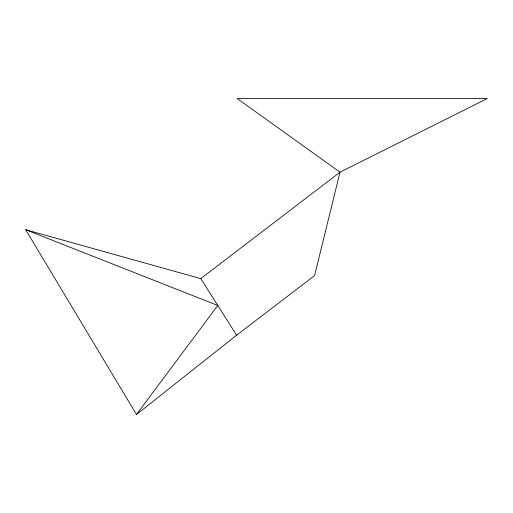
<?xml version="1.0" encoding="UTF-8"?>
<svg xmlns="http://www.w3.org/2000/svg" width="513" height="513" viewBox="0 0 513 513"><rect width="100%" height="100%" fill="white"/><g stroke="black" fill="none" stroke-linecap="round" stroke-linejoin="round"><path stroke-width="0.77" d="M136.496 414.491L217.794 305.479L25.65 229.715L136.496 414.491L236.628 335.207L314.578 275.609L339.997 172.188L487.35 98.509L237.141 98.509L339.997 172.188L200.782 278.623L25.65 229.715M200.782 278.623L236.628 335.207"/></g></svg>
